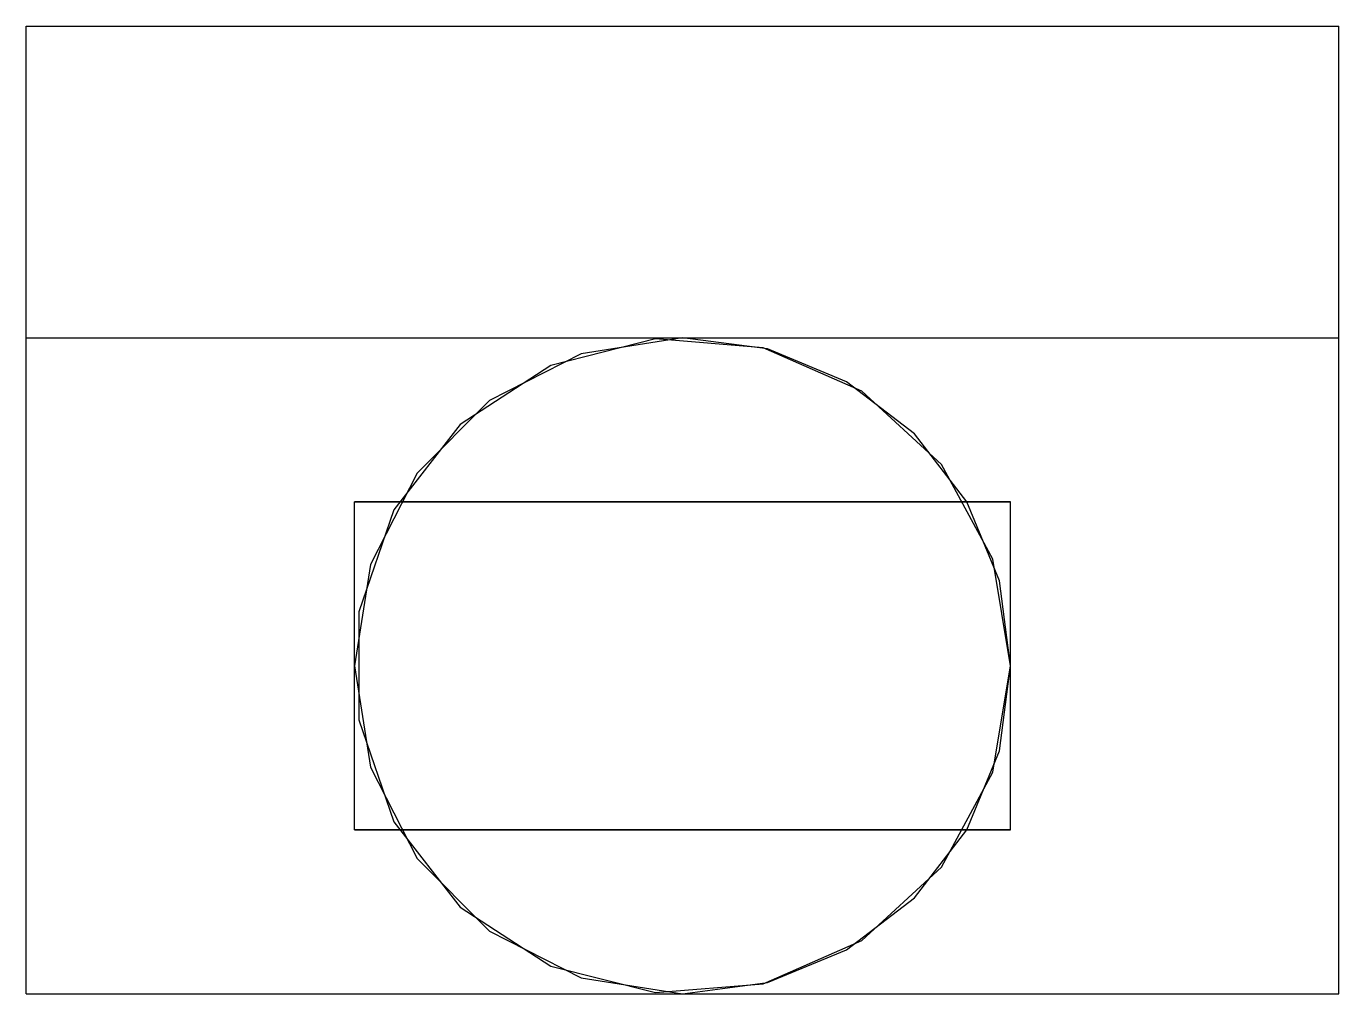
# Model space of a CAD drawing. Header units: millimetres. Extents: x -201 to 3037, y -406 to 3230.
# Drawn here: x 10 to 90, y 1929 to 1988 of the extents above; entities that cross this region are included whole.
import ezdxf

# ---------------------------------------------------------------- set-up
doc = ezdxf.new("R2010")
doc.units = ezdxf.units.MM
doc.layers.add('HIDDEN', color=8, linetype='Continuous')
doc.layers.add('VISIBLE', color=7, linetype='Continuous')

msp = doc.modelspace()

# ---------------------------------------------------------------- linework, layer by layer
at = {"layer": 'HIDDEN'}
for points in [[(10, 1969), (10, 1988)], [(10, 1988), (90, 1988)], [(90, 1969), (90, 1988)], [(10, 1929), (10, 1969)], [(10, 1969), (90, 1969)], [(10, 1969), (90, 1969)], [(10, 1969), (90, 1969)], [(50, 1969), (43.82, 1968.021), (38.244, 1965.18), (33.82, 1960.756), (30.979, 1955.18), (30, 1949), (30.979, 1942.82), (33.82, 1937.244), (38.244, 1932.82), (43.82, 1929.979), (50, 1929)], [(70, 1949), (68.916, 1955.494), (65.783, 1961.284), (60.939, 1965.743), (54.91, 1968.388), (48.348, 1968.932), (41.966, 1967.315), (36.454, 1963.714), (32.411, 1958.519), (30.273, 1952.292), (30.273, 1945.708), (32.411, 1939.481), (36.454, 1934.286), (41.966, 1930.685), (48.348, 1929.068), (54.91, 1929.612), (60.939, 1932.257), (65.783, 1936.716), (68.916, 1942.506), (70, 1949)], [(90, 1929), (90, 1969)], [(70, 1959), (69.499, 1959), (68.019, 1959), (65.637, 1959), (62.47, 1959), (58.678, 1959), (54.45, 1959), (50, 1959), (45.55, 1959), (41.322, 1959), (37.53, 1959), (34.363, 1959), (31.981, 1959), (30.501, 1959), (30, 1959)], [(70, 1949), (69.319, 1954.176), (67.321, 1959)], [(67.321, 1939), (69.319, 1943.824), (70, 1949)], [(70, 1939), (69.499, 1939), (68.019, 1939), (65.637, 1939), (62.47, 1939), (58.678, 1939), (54.45, 1939), (50, 1939), (45.55, 1939), (41.322, 1939), (37.53, 1939), (34.363, 1939), (31.981, 1939), (30.501, 1939), (30, 1939)], [(10, 1929), (90, 1929)]]:
    msp.add_lwpolyline(points, dxfattribs=at)
at = {"layer": 'VISIBLE'}
for points in [[(10, 1969), (10, 1988)], [(10, 1988), (90, 1988)], [(90, 1969), (90, 1988)], [(10, 1929), (10, 1969)], [(10, 1969), (90, 1969)], [(67.321, 1959), (64.142, 1963.142), (60, 1966.321), (55.176, 1968.319), (50, 1969)], [(90, 1929), (90, 1969)], [(30, 1959), (30.126, 1959), (30.501, 1959), (31.122, 1959), (31.981, 1959), (33.066, 1959), (34.363, 1959), (35.858, 1959), (37.53, 1959), (39.359, 1959), (41.322, 1959), (43.394, 1959), (45.55, 1959), (47.761, 1959), (50, 1959)], [(30, 1939), (30, 1959)], [(50, 1959), (52.239, 1959), (54.45, 1959), (56.606, 1959), (58.678, 1959), (60.641, 1959), (62.47, 1959), (64.142, 1959), (65.637, 1959), (66.934, 1959), (68.019, 1959), (68.878, 1959), (69.499, 1959), (69.874, 1959), (70, 1959)], [(70, 1939), (70, 1959)], [(30, 1939), (30.126, 1939), (30.501, 1939), (31.122, 1939), (31.981, 1939), (33.066, 1939), (34.363, 1939), (35.858, 1939), (37.53, 1939), (39.359, 1939), (41.322, 1939), (43.394, 1939), (45.55, 1939), (47.761, 1939), (50, 1939)], [(50, 1929), (55.176, 1929.681), (60, 1931.679), (64.142, 1934.858), (67.321, 1939)], [(50, 1939), (52.239, 1939), (54.45, 1939), (56.606, 1939), (58.678, 1939), (60.641, 1939), (62.47, 1939), (64.142, 1939), (65.637, 1939), (66.934, 1939), (68.019, 1939), (68.878, 1939), (69.499, 1939), (69.874, 1939), (70, 1939)], [(10, 1929), (90, 1929)]]:
    msp.add_lwpolyline(points, dxfattribs=at)

doc.saveas('drawing.dxf')
